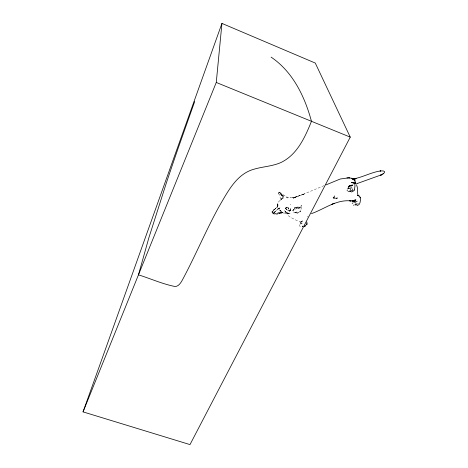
<?xml version="1.0" encoding="UTF-8"?>
<svg xmlns="http://www.w3.org/2000/svg" width="468" height="468" viewBox="0 0 468 468"><rect width="100%" height="100%" fill="white"/><g stroke="black" fill="none" stroke-linecap="round" stroke-linejoin="round"><path stroke-width="0.35" stroke-dasharray="2.34 1.75" d="M277.6 204.171L277.711 205.867L277.647 203.656L277.542 206.487L277.752 205.668L276.968 207.143L272.938 210.635L272.604 212.419L273.06 211.788L272.434 211.951L272.698 211.823M292.898 210.787L293.688 209.547C292.658 210.226 292.699 211.811 293.746 212.285M282.69 212.846C285.182 210.957 269.574 215.701 275.898 211.027C270.282 215.426 280.607 212.402 282.777 212.841M287.37 198.052L287.387 197.572M300.602 223.031L300.713 222.341M277.565 204.428L277.594 204.218M292.898 210.501L292.962 210.898L292.933 210.348L294.325 208.81M279.958 200.567C279.343 200.866 276.377 203.603 277.524 206.101M277.518 203.89C278.384 203.709 278.074 207.23 277.056 207.634M281.286 211.296L279.454 209.886L281.286 211.284M301.509 194.963L292.289 197.824L295.53 197.426L289.996 197.531L290.394 197.554C284.62 199.064 273.757 183.421 281.204 199.713C281.818 198.818 283.222 196.893 283.081 196.8L283.046 196.373L283.392 197.151L279.776 192.582L278.864 192.325M274.271 212.431L275.354 211.437L275.026 211.688M282.871 197.291L283.017 196.893M352.925 184.427L353.264 183.561M307.517 217.07L308.137 216.117M277.132 207.57L277.495 205.721L277.53 206.259M299.988 222.838L302.895 220.381L301.585 222.078L301.205 221.265L301.614 222.341C300.784 220.656 302.457 222.557 301.48 221.703L301.339 221.469M299.45 224.646C298.9 225.599 300.193 226.84 301.199 226.728M286.053 208.096L286.738 207.306L287.726 207.225M294.372 208.313L297.262 207.113L299.83 207.394L297.262 207.113L299.151 207.096L296.794 207.283L297.098 207.16L295.852 207.769L296.098 207.611L295.554 208.412M294.395 208.289L294.793 207.897L294.36 208.301M274.388 212.232L274.71 211.928M281.087 199.304L281.344 199.064L280.116 200.392M286.504 207.464L285.503 208.301L287.212 207.728M293.144 210.038L293.372 209.81M289.973 211.009L290.616 210.465L290.763 208.629L290.482 210.401L289.294 211.056L289.973 211.009L289.294 211.056L289.628 211.033M273.441 210.243L272.598 211.858M281.496 198.941L282.175 198.485M294.635 208.026L294.77 207.915M287.253 207.681C288.674 207.119 284.099 208.108 284.924 207.23L285.451 208.652L285.24 208.395C287.451 210.331 292.237 213.151 288.627 208.593L288.803 209.044L287.791 207.242M277.249 209.804L276.272 210.606M273.499 210.185C276.962 208.003 270.832 210.933 272.019 212.384C272.154 213.25 273.803 213.823 273.698 213.677M278.612 208.43L277.185 209.529M278.922 192.126L278.466 192.951L278.676 193.869M275.529 211.279L275.904 210.98M278.033 209.091L279.109 208.301M278.442 208.646L277.963 209.009M350.433 187.089L351.257 186.475M274.663 209.266L275.904 208.389L274.663 209.266L275.558 208.623M350.345 187.153L351.187 186.533M274.587 209.319L274.289 209.529L274.897 209.091M279.782 208.008L279.004 208.652L280.496 207.324L279.478 208.219M282.005 198.613L281.607 198.894L283.409 198.432L283.69 197.911L282.374 195.08M274.938 209.061L275.605 208.593M298.654 212.408L300.702 210.969L301.351 207.587L301.181 205.253L301.053 206.306L301.222 205.686C300.977 211.542 291.944 206.066 295.238 208.242M288.967 210.764L288.487 210.84M295.46 197.239L293.337 198.204L298.128 196.186L297.461 196.437M294.448 197.683L293.518 198.099L296.987 196.624M272.464 212.887L273.534 212.817L273.645 213.636M324.026 185.656L302.035 194.793L304.937 193.764M273.037 212.835L273.382 212.788L272.984 212.852M301.801 194.858L303.475 194.284M300.14 195.425L298.795 195.876L303.252 194.366M294.653 197.221L295.589 196.917M293.74 197.508L294.688 197.209M289.984 210.922L289.002 210.916L289.341 210.822M279.016 213.396L280.203 213.11M279.887 213.115L280.461 212.987M279.115 212.952L278.729 213.045L279.472 212.881M277.816 213.812L278.121 213.741M279.414 212.747L278.624 212.911M279.876 212.589L280.777 212.466M279.934 212.53L280.765 212.413M276.477 213.273L275.365 213.273M285.211 212.963L285.597 212.922L284.989 212.969M290.131 213.203L282.245 213.004L275.775 214.537L274.219 214.139L272.628 212.922M273.821 213.671L273.499 213.566M297.981 208.617L298.444 208.605L297.484 208.564M301.819 221.873L302.217 221.867L301.117 221.791L301.55 221.861M289.581 213.244L286.983 212.999M282.186 212.49L281.853 212.466M283.397 212.981L283.754 212.999M282.298 212.49L282.654 212.536M288.411 213.192L287.405 213.063M286.293 197.174L286.902 197.244M279.051 192.055L281.742 194.969L283.269 195.993M285.971 212.87L286.492 212.94M287.487 213.075L286.662 212.946M301.351 221.832L296.8 220.522L290.3 217.234L288.633 215.906L285.287 211.84L285.679 212.413M275.553 213.32L275.12 213.244M301.614 221.814L301.983 221.885L301.433 221.61M287.124 213.01L288.58 213.355L286.586 212.431L287.124 212.788M275.166 213.227L274.546 212.981L274.804 213.11M286.767 209.301L285.258 208.254M280.063 192.401L279.454 192.091M349.754 187.247L350.175 187.457M286.34 209.254L285.971 209.044L288.598 210.898M299.83 207.394L299.497 207.213M273.874 213.952L274.306 214.186L272.908 213.063L273.903 213.964L273.236 213.385M281.502 195.279L279.671 194.121M281.326 195.057L281.929 195.46M286.761 212.548L285.416 211.577L285.819 211.881M273.64 213.782L273.341 213.502M273.757 213.87L273.452 213.619M281.28 211.472L280.747 210.945M280.192 210.372L281.198 211.232M285.556 211.682L284.772 210.816M281.964 195.384L280.853 194.08M281.613 194.606L283.409 195.753M282.479 195.185L280.034 192.886M290.148 204.218L290.651 204.803M285.363 211.969L284.708 210.682M352.082 188.856L352.568 189.698M352.258 189.107L352.457 189.476M283.397 196.981L283.497 197.192M283.134 196.782L283.31 197.344M352.158 188.733L352.281 189.212M288.475 208.237L288.253 207.54L288.493 208.307M277.401 204.773L277.395 204.645M277.787 205.101L277.764 205.587L277.793 205.119M290.768 208.535L290.757 208.915L290.768 208.535M290.757 209.354L290.733 209.834L290.757 209.354M295.542 207.938L295.577 207.932M300.719 210.887L299.953 211.694L300.813 210.53L300.719 210.887M290.698 210.12L290.605 210.483L290.698 210.12M281.274 199.309L281.227 199.333M281.367 199.181L281.215 199.526L281.367 199.181M300.76 206.909L300.397 207.423L300.76 206.909M278.045 209.003L277.758 209.208L278.29 208.827L278.045 209.003M299.233 195.782L297.806 196.303L299.233 195.782M279.577 213.373L279.127 213.502L279.577 213.373M297.549 207.072L297.162 207.16L297.549 207.072M282.198 212.87L281.601 212.87L282.198 212.87M281.022 212.841L281.005 212.841M279.495 209.898L280.899 211.173L279.495 209.898M296.987 208.482L296.548 208.4L296.987 208.482M287.182 197.338L286.761 197.203L287.147 197.338M301.936 221.949L301.474 221.762L301.936 221.949M283.579 197.426L283.579 197.426"/><path stroke-width="0.7" d="M355.75 202.995L355.744 202.445M83.041 411.881L216.263 82.456L221.949 23.4L315.28 63.063L350.251 137.124L189.996 444.6L83.041 411.881L221.949 23.4M353.381 182.748L353.358 183.163M335.591 198.309L333.666 197.759L334.602 195.922M358.248 195.571L357.476 195.261L358.248 195.571L357.903 195.443C361.448 196.186 360.67 201.913 359.336 204.305M355.089 204.738L356.704 204.294M350.345 189.493L350.368 189.019M354.405 200.883L354.738 199.883L354.96 200.503M302.48 226.606L302.597 226.307M194.676 101.579L178.056 148.514A455.727 37.996 -68 0 0 166.275 183.222L148.888 237.721L138.464 274.845C150.538 278.618 162.238 283.941 174.675 286.439C178.039 286.831 180.203 283.631 181.748 281.139C195.15 256.476 205.809 230.396 219.474 205.856C227.857 191.576 236.574 174.049 253.849 169.246C262.724 166.59 272.236 166.351 280.777 162.595C297.11 154.89 305.118 137.153 311.46 121.3C304.803 96.66 292.869 71.791 271.101 57.131M295.84 212.724L296.87 212.098M302.521 226.114L302.825 226.647M352.24 203.434L352.773 202.942M353.504 190.938L354.311 189.996M354.235 190.137C354.82 187.282 356.587 181.759 351.415 182.409L352.878 182.859M347.402 190.213L347.08 190.663M348.163 187.299L349.97 185.778L352.17 185.182L350.292 185.644L348.619 187.013L349.485 185.363L349.204 186.34M347.49 188.639L347.221 189.072M354.282 201.146L354.375 200.924M353.65 201.228L355.891 199.789L354.925 200.286M356.446 184.059L356.938 183.526M333.713 197.344L333.163 197.888L333.994 198.028M304.411 226.6L305.089 225.991L304.533 226.489M304.674 226.372L306.932 224.108L306.838 221.984M357.178 183.538L381.204 174.909L380.396 175.307C384.17 173.967 387.457 170.422 380.911 170.908C371.311 172.089 361.653 177.881 352.708 178.951L353.439 178.998L352.708 178.951M382.666 174.055L383.28 173.646M358.851 204.686L356.856 205.698M353.094 191.231L352.31 191.664M381.075 174.979L381.666 174.663M354.13 200.918L349.666 200.819L351.111 200.942C336.48 199.21 324.523 209.003 311.413 213.654M351.135 188.048L351.866 187.68M298.42 212.53L297.069 213.203M331.578 204.534L332.9 203.867M352.778 190.283L350.643 191.283L349.479 191.119M332.906 203.861L334.269 203.229M351.526 192.026L351.907 191.857M354.849 179.999L355.446 179.741M357.137 201.199L353.896 202.088M357.523 204.019L358.272 203.72M301.983 223.476L300.731 223.85M326.02 184.883L340.183 179.028L348.093 177.91M336.521 198.297L337.34 198.011L336.316 198.297M355.124 178.542L356.113 178.302L354.364 178.723M350.351 188.452L348.631 188.662L348.373 188.265M295.577 212.507L295.934 212.484L295.595 212.449M380.139 170.96L380.823 170.925L380.238 170.955M348.607 177.875L349.491 177.91L346.952 177.939M348.04 191.552L348.666 191.593M349.157 177.899L351.872 178.29L354.329 179.759M353.913 205.183L353.434 205.113M350.427 191.418L349.508 191.125M294.518 212.408L294.928 212.478M300.655 223.762L300.825 223.786M354.258 202.1L353.884 202.006M352.96 178.963L352.486 178.864L353.954 179.659L354.896 181.098M333.666 197.759L334.023 198.04M358.389 195.595L359.172 195.864M216.263 82.456L350.251 137.124M294.781 209.254L295.01 209.29M357.856 195.413L358.09 195.525C357.137 193.887 358.143 187.879 356.598 185.047M355.996 203.586L356.359 203.954M354.153 179.882L353.551 179.332L354.633 180.496M350.573 190.084L350.965 190.517M355.183 183.087L355.598 183.825L354.984 182.409M355.27 183.216L355.417 183.602L355.042 180.712M355.282 205.183L354.996 204.727M348.59 188.54L348.397 187.978M306.967 223.107L306.973 223.236M360.22 197.104L360.255 197.818M306.932 224.108L306.645 224.576L306.932 224.108M350.994 185.363L350.286 185.673L352.433 185.164L350.994 185.363M353.755 200.942L352.269 201.07L353.755 200.942M353.866 182.83L353.521 182.684L354.282 183.006L353.866 182.83M352.544 178.577L351.872 178.29L352.819 178.723L352.544 178.577M353.387 179.057L353.884 179.408L353.387 179.057"/></g></svg>
